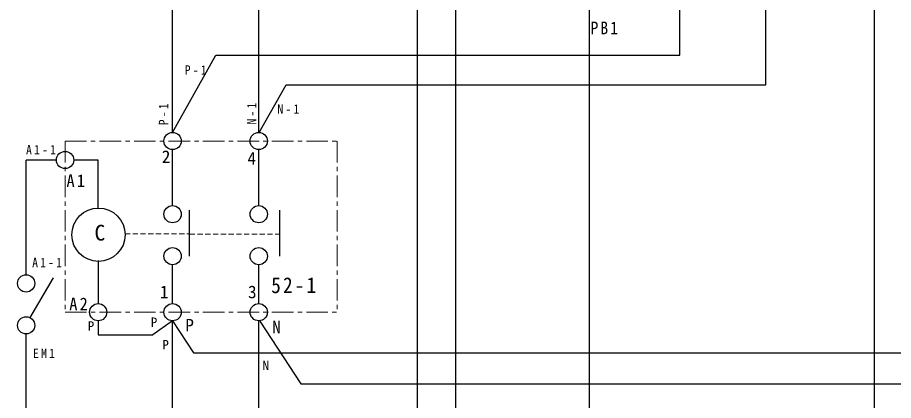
# Model space of a CAD drawing. Units: millimetres on the paper. Extents: x -288 to 1485, y -698 to 177.
# Drawn here: x 1068.4 to 1271.6, y -38.3 to 50.5 of the extents above; entities that cross this region are included whole.
import ezdxf
from ezdxf.enums import TextEntityAlignment as Align

# ---------------------------------------------------------------- set-up
doc = ezdxf.new("R2010")
doc.units = ezdxf.units.MM
doc.linetypes.add('CHAIN1', pattern=[8, 5, -1, 1, -1])
doc.linetypes.add('DASHED1', pattern=[1.8, 1.2, -0.6])
for name, color, linetype, lineweight in [('0-1_外形1', 3, 'Continuous', 25), ('0-8_陰線', 4, 'DASHED1', 9), ('0-9_中心線', 3, 'Continuous', 25), ('0-A_寸法文字', 1, 'Continuous', 9)]:
    doc.layers.add(name, color=color, linetype=linetype, lineweight=lineweight)
doc.styles.add('ＭＳ ゴシック', font='')
doc.styles.get('ＭＳ ゴシック').set_extended_font_data('MS Gothic')

msp = doc.modelspace()

# ---------------------------------------------------------------- linework, layer by layer
at = {"layer": '0-1_外形1'}
for p, q in [((1267.128, 116.129), (1267.128, -59.09)), ((1104.366, 23.882), (1104.366, 114.87)), ((1124.366, 23.882), (1124.366, 109.543)), ((1161.21, -80.246), (1161.21, 100.174)), ((1201.036, 63.851), (1201.036, -80.246)), ((1222.038, 41.783), (1222.038, 63.85)), ((1242.038, 34.976), (1242.038, 63.85)), ((1104.366, 23.904), (1114.425, 41.783)), ((1114.425, 41.783), (1222.038, 41.783)), ((1124.476, 23.904), (1130.705, 34.976)), ((1130.705, 34.976), (1242.038, 34.976)), ((1104.366, 6.935), (1104.366, 19.904)), ((1124.366, 6.935), (1124.366, 19.904)), ((1070.385, -9.11), (1070.385, 17.504)), ((1077.42, 17.504), (1070.385, 17.504)), ((1087.102, 17.504), (1081.42, 17.504)), ((1087.102, 6.355), (1087.102, 17.504)), ((1108.244, 5.908), (1108.244, -4.791)), ((1129.196, 5.908), (1129.196, -4.791)), ((1087.102, -5.821), (1087.102, -15.793)), ((1104.366, -15.793), (1104.366, -6.799)), ((1124.366, -15.793), (1124.366, -6.799)), ((1071.21, -19.147), (1076.735, -9.808)), ((1087.102, -19.793), (1087.102, -23.055)), ((1104.366, -19.793), (1099.804, -23.055)), ((1104.366, -59.09), (1104.366, -19.793)), ((1104.366, -19.793), (1109.193, -27.23)), ((1124.366, -69.745), (1124.366, -19.793)), ((1124.639, -19.861), (1134.097, -34.432)), ((1070.385, -47.608), (1070.385, -22.844)), ((1087.102, -23.055), (1099.804, -23.055)), ((1109.193, -27.23), (1297.057, -27.23)), ((1134.097, -34.432), (1315.604, -34.432))]:
    msp.add_line(p, q, dxfattribs=at)
msp.add_lwpolyline([(1169.988, 116.129), (1169.988, -47.608), (1181.21, -47.608)], dxfattribs=at)
for centre, radius in [((1104.366, 21.904), 2), ((1124.366, 21.904), 2), ((1079.42, 17.504), 2), ((1087.168, 0.175), 6.18), ((1104.366, 4.935), 2), ((1124.366, 4.935), 2), ((1104.366, -4.799), 2), ((1124.366, -4.799), 2), ((1070.385, -11.11), 2), ((1087.102, -17.793), 2), ((1104.366, -17.793), 2), ((1124.366, -17.793), 2), ((1070.385, -20.844), 2)]:
    msp.add_circle(centre, radius, dxfattribs=at)
at = {"layer": '0-8_陰線'}
for p, q in [((1093.305, 0.391), (1108.308, 0.391)), ((1108.365, 0.282), (1129.016, 0.282))]:
    msp.add_line(p, q, dxfattribs=at)
at = {"layer": '0-9_中心線', "color": 4, "linetype": 'CHAIN1', "lineweight": 9}
for p, q in [((1079.42, 21.904), (1079.42, -17.793)), ((1079.42, -17.793), (1142.559, -17.793))]:
    msp.add_line(p, q, dxfattribs=at)
msp.add_lwpolyline([(1079.42, 21.904), (1142.559, 21.904), (1142.559, -17.793)], dxfattribs=at)

# ---------------------------------------------------------------- texts
at = {"layer": '0-A_寸法文字', "style": 'ＭＳ ゴシック'}
for s, height, p in [('2', 2.933, (1101.858, 15.927)), ('4', 2.933, (1121.728, 15.521)), ('1', 2.933, (1101.452, -15.434)), ('3', 2.933, (1121.864, -15.434)), ('P', 2.199, (1084.681, -22.76)), ('P', 2.199, (1099.31, -21.874)), ('P', 2.933, (1107.32, -23.147)), ('N', 2.933, (1127.489, -23.586)), ('P', 2.199, (1101.999, -27.1)), ('N', 2.199, (1125.249, -31.877))]:
    msp.add_text(s, height=height, dxfattribs=at).set_placement(p, align=Align.BOTTOM_LEFT)
at = {"layer": '0-A_寸法文字', "color": 5, "style": 'ＭＳ ゴシック'}
msp.add_text('C', height=3.666, dxfattribs=at).set_placement((1086.235, -2.281), align=Align.BOTTOM_LEFT)
at = {"layer": '0-A_寸法文字', "attachment_point": 7, "style": 'ＭＳ ゴシック'}
for s, insert, char_height in [('\\T1.27;\\W0.9;PB1', (1201.357, 46.667), 2.933), ('\\T1.38;\\W0.9;P-1', (1107.2, 37.277), 2.199), ('\\T1.38;\\W0.9;N-1', (1128.693, 28.221), 2.199), ('\\T1.38;\\W0.9;A1-1', (1070.367, 18.798), 2.199), ('\\T1.27;\\W0.95;A1', (1079.748, 11.252), 2.933), ('\\T1.38;\\W0.9;A1-1', (1071.786, -7.359), 2.199), ('\\T1.27;\\W0.95;A2', (1080.394, -17.338), 2.933), ('\\T1.38;\\W0.9;EM1', (1071.989, -28.447), 2.199)]:
    msp.add_mtext(s, dxfattribs=dict(at, insert=insert, char_height=char_height))
at = {"layer": '0-A_寸法文字', "char_height": 2.199, "attachment_point": 7, "rotation": 90, "style": 'ＭＳ ゴシック'}
for s, insert in [('\\T1.38;\\W0.9;P-1', (1103.371, 25.565)), ('\\T1.38;\\W0.9;N-1', (1123.827, 25.745))]:
    msp.add_mtext(s, dxfattribs=dict(at, insert=insert))
at = {"layer": '0-A_寸法文字', "color": 5, "insert": (1127.24, -13.426), "char_height": 3.666, "attachment_point": 7, "style": 'ＭＳ ゴシック'}
msp.add_mtext('\\T1.22;\\W0.9;52-1', dxfattribs=at)

doc.saveas('drawing.dxf')
